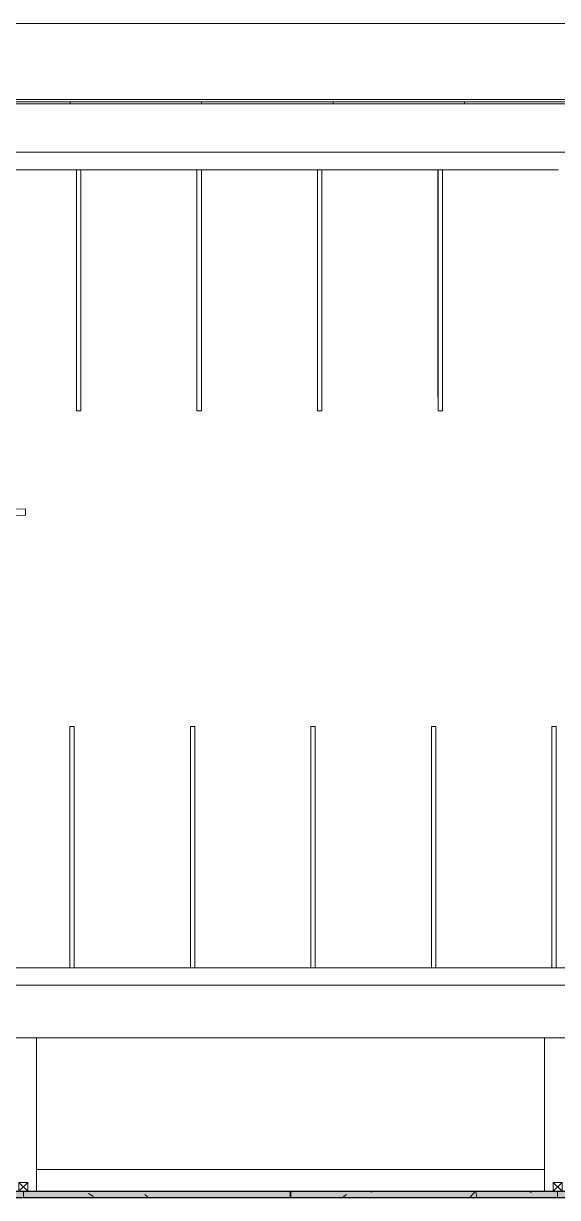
# Model space of a CAD drawing. Header units: metres. Extents: x -55 to 260, y -121 to 64.
# Drawn here: x 24.39 to 36.57, y 15.1 to 41.88 of the extents above; entities that cross this region are included whole.
import ezdxf

# ---------------------------------------------------------------- set-up
doc = ezdxf.new("R2010")
doc.units = ezdxf.units.M
doc.linetypes.add('01_Grid', pattern=[2.32, 1.6, -0.36, 0, -0.36])
for name, color, linetype, lineweight in [('0-1', 7, 'Continuous', 5), ('03EJES-1', 1, '01_Grid', 5), ('06MUR-1', 253, 'Continuous', 5), ('06MUR-2', 53, 'Continuous', 25), ('06MUREXT-1', 9, 'Continuous', 15), ('17EQAGUA-1', 253, 'Continuous', 5), ('45ESTAC-1', 253, 'Continuous', 5), ('46BANQ-1', 253, 'Continuous', 5), ('47VEGET-1', 253, 'Continuous', 5), ('55BARANDAL-1', 253, 'Continuous', 5), ('70LINEA-1', 254, 'Continuous', 5), ('70LINEA-2', 1, 'Continuous', 5), ('70LINEA_0_25-1', 9, 'Continuous', 15)]:
    doc.layers.add(name, color=color, linetype=linetype, lineweight=lineweight)
pattern_1 = [(50, (0, 0), (2.914806, -0.25534), [0.3048, -3.353]), (355, (0, 0), (-0.5639, 3.05678), [0.24384, -2.682]), (100.451, (0.243, -0.0213), (2.35075, 2.801895), [0.25904, -2.849]), (46.184, (0, 0.8128), (4.336665, -0.672795), [0.4572, -5.029]), (96.636, (0.3614, 0.7567), (3.798, 3.95842), [0.38856, -4.274]), (351.184, (0, 0.813), (3.79858, 3.95859), [0.36576, -4.023]), (21, (0.4064, 0.6096), (2.425556, -1.63645), [0.3048, -3.353]), (326, (0.4064, 0.6096), (0.98876, 2.946903), [0.24384, -2.682]), (71.451, (0.6086, 0.4733), (3.414398, 1.310927), [0.25904, -2.849]), (37.5, (0, 0), (0.049559, 1.352701), [0.13411, -2.516, 0.13411, -2.589, -2.692]), (37.5, (0, 0), (0.049559, 1.352701), [-5.373, 0.13411, -2.558]), (7.5, (0, 0), (1.06888, 1.603233), [0.13411, -1.418, 0.13411, -2.455, -1.026]), (7.5, (0, 0), (1.06888, 1.603233), [-4.141, 0.13411, -0.89205]), (327.5, (-0.9063, 0), (2.1693145, -0.091976), [0.13411, -0.88189, 0.13411, -3.036, -4.206]), (327.5, (-0.9063, 0), (2.1693145, -0.091976), [-4.186, 0.13411, -4.072]), (317.5, (-1.313, 0), (2.370307, 0.40642), [0.13411, -1.187, 0.13411, -1.971, -2.987]), (317.5, (-1.313, 0), (2.370307, 0.40642), [-3.426, 0.13411, -2.853])]

# ---------------------------------------------------------------- blocks, each defined once
blk = doc.blocks.new('Downspout - Square - Downspout - Square 8_x8_-V34-A1 _ A700')
at = {"layer": '17EQAGUA-1'}
for p, q in [((0.102, 0.203), (-0.102, 0.203)), ((-0.102, 0.203), (-0.102, 0)), ((-0.102, 0), (0.102, 0)), ((-0.099, 0.2), (0.099, 0.2)), ((-0.099, 0.003), (-0.099, 0.2)), ((0.099, 0.2), (-0.099, 0.003)), ((-0.099, 0.2), (0.099, 0.003)), ((0.099, 0.003), (-0.099, 0.003)), ((0.099, 0.2), (0.099, 0.003)), ((0.102, 0), (0.102, 0.203))]:
    blk.add_line(p, q, dxfattribs=at)
blk = doc.blocks.new('Parking Lot - Single - Single-V94-A1 _ A700')
at = {"layer": '70LINEA-1'}
for p, q in [((33.845, 33.352), (33.845, 38.54)), ((33.845, 38.54), (33.846, 38.54)), ((33.946, 38.54), (33.846, 38.54)), ((33.846, 38.54), (33.846, 33.04)), ((36.596, 38.54), (33.946, 38.54)), ((33.946, 33.04), (33.946, 38.54)), ((33.845, 33.04), (33.846, 33.04)), ((33.846, 33.04), (33.946, 33.04)), ((33.946, 33.04), (33.945, 33.04))]:
    blk.add_line(p, q, dxfattribs=at)
blk = doc.blocks.new('Parking Lot - Single - Single-V95-A1 _ A700')
at = {"layer": '70LINEA-1'}
for p, q in [((31.095, 33.04), (31.095, 38.54)), ((31.095, 38.54), (31.096, 38.54)), ((31.196, 38.54), (31.096, 38.54)), ((31.096, 38.54), (31.096, 33.04)), ((33.846, 38.54), (31.196, 38.54)), ((31.196, 33.04), (31.196, 38.54)), ((31.195, 33.04), (31.095, 33.04)), ((31.095, 33.04), (31.096, 33.04)), ((31.096, 33.04), (31.196, 33.04)), ((31.196, 33.04), (31.195, 33.04))]:
    blk.add_line(p, q, dxfattribs=at)
blk = doc.blocks.new('Parking Lot - Single - Single-V96-A1 _ A700')
at = {"layer": '70LINEA-1'}
for p, q in [((28.345, 37.042), (28.345, 38.54)), ((28.345, 38.54), (28.346, 38.54)), ((28.446, 38.54), (28.346, 38.54)), ((28.346, 38.54), (28.346, 33.04)), ((31.096, 38.54), (28.446, 38.54)), ((28.446, 33.04), (28.446, 38.54)), ((28.345, 33.04), (28.346, 33.04)), ((28.346, 33.04), (28.446, 33.04)), ((28.446, 33.04), (28.445, 33.04))]:
    blk.add_line(p, q, dxfattribs=at)
blk = doc.blocks.new('Parking Lot - Single - Single-V97-A1 _ A700')
at = {"layer": '70LINEA-1'}
for p, q in [((25.595, 34.787), (25.595, 38.54)), ((25.595, 38.54), (25.596, 38.54)), ((25.696, 38.54), (25.596, 38.54)), ((25.596, 38.54), (25.596, 33.04)), ((28.346, 38.54), (25.696, 38.54)), ((25.696, 33.04), (25.696, 38.54)), ((25.595, 33.04), (25.596, 33.04)), ((25.596, 33.04), (25.696, 33.04)), ((25.696, 33.04), (25.695, 33.04))]:
    blk.add_line(p, q, dxfattribs=at)
blk = doc.blocks.new('Parking Lot - Single - Single-V98-A1 _ A700')
at = {"layer": '70LINEA-1'}
for p, q in [((22.845, 33.04), (22.845, 38.54)), ((22.845, 38.54), (22.846, 38.54)), ((22.946, 38.54), (22.846, 38.54)), ((22.846, 38.54), (22.846, 33.04)), ((25.596, 38.54), (22.946, 38.54)), ((22.946, 33.04), (22.946, 38.54)), ((22.945, 33.04), (22.845, 33.04)), ((22.845, 33.04), (22.846, 33.04)), ((22.846, 33.04), (22.946, 33.04)), ((22.946, 33.04), (22.945, 33.04))]:
    blk.add_line(p, q, dxfattribs=at)
blk = doc.blocks.new('Railing - Railing-7533586-A1 _ A700')
at = {"layer": '55BARANDAL-1'}
for p, q in [((22.453, 40.09), (25.453, 40.09)), ((25.453, 40.04), (22.453, 40.04)), ((25.453, 40.09), (25.453, 40.04)), ((25.453, 40.04), (25.453, 40.09)), ((25.453, 40.09), (28.453, 40.09)), ((28.453, 40.04), (25.453, 40.04)), ((28.453, 40.09), (28.453, 40.04)), ((28.453, 40.04), (28.453, 40.09)), ((28.453, 40.09), (31.453, 40.09)), ((31.453, 40.04), (28.453, 40.04)), ((31.453, 40.09), (31.453, 40.04)), ((31.453, 40.04), (31.453, 40.09)), ((31.453, 40.09), (34.351, 40.09)), ((34.351, 40.04), (31.453, 40.04)), ((34.351, 40.09), (34.453, 40.09)), ((34.453, 40.04), (34.351, 40.04)), ((34.453, 40.09), (34.453, 40.04)), ((34.453, 40.04), (34.453, 40.09)), ((34.453, 40.09), (37.453, 40.09)), ((37.453, 40.04), (34.453, 40.04))]:
    blk.add_line(p, q, dxfattribs=at)
blk = doc.blocks.new('Street Paint - Arrow - Arrow-V267-A1 _ A700')
at = {"layer": '70LINEA-1'}
for p, q in [((23.327, 31.102), (21.281, 30.71)), ((23.33, 30.797), (23.327, 31.102)), ((24.43, 30.809), (23.33, 30.797)), ((24.432, 30.664), (24.43, 30.809)), ((21.281, 30.71), (23.335, 30.352)), ((21.281, 30.709), (21.281, 30.71)), ((23.335, 30.352), (21.281, 30.709)), ((23.332, 30.652), (24.432, 30.664)), ((24.432, 30.663), (23.332, 30.652)), ((23.335, 30.352), (23.332, 30.652)), ((24.432, 30.663), (24.432, 30.664)), ((23.335, 30.352), (23.335, 30.352))]:
    blk.add_line(p, q, dxfattribs=at)
blk = doc.blocks.new('Parking Lot - Single - Single-V287-A1 _ A700')
at = {"layer": '70LINEA-1'}
for p, q in [((39.195, 25.84), (39.195, 20.34)), ((39.295, 25.84), (39.195, 25.84)), ((39.195, 25.84), (39.195, 25.84)), ((39.295, 20.34), (39.295, 25.84)), ((36.495, 20.34), (39.245, 20.34)), ((39.195, 20.34), (39.295, 20.34)), ((39.295, 20.34), (39.195, 20.34)), ((39.195, 20.34), (39.195, 20.34)), ((39.295, 20.34), (39.295, 20.34))]:
    blk.add_line(p, q, dxfattribs=at)
blk = doc.blocks.new('Parking Lot - Single - Single-V288-A1 _ A700')
at = {"layer": '70LINEA-1'}
for p, q in [((28.195, 25.84), (28.195, 20.34)), ((28.295, 25.84), (28.195, 25.84)), ((28.195, 25.84), (28.195, 25.84)), ((28.295, 20.34), (28.295, 25.84)), ((25.495, 20.34), (28.245, 20.34)), ((28.195, 20.34), (28.295, 20.34)), ((28.295, 20.34), (28.195, 20.34)), ((28.195, 20.34), (28.195, 20.34)), ((28.295, 20.34), (28.295, 20.34))]:
    blk.add_line(p, q, dxfattribs=at)
blk = doc.blocks.new('22011_AR_rvt-1-A1 _ A700')
at = {"layer": '06MUR-1'}
h = blk.add_hatch(dxfattribs=at)
h.set_pattern_fill('FP_1', color=256, style=0, pattern_type=2)
h.set_pattern_definition(pattern_1)
h.paths.add_polyline_path([(177.18, 15.099), (177.18, 15.239), (125.606, 15.239), (125.606, 15.099), (176.822, 15.099)])
h.paths.add_polyline_path([(122.9, 15.099), (124.33, 15.099), (124.33, 15.239), (58.55, 15.239), (58.55, 15.099), (121.359, 15.099)])
h.paths.add_polyline_path([(56.652, 15.099), (57.274, 15.099), (57.274, 15.239), (5.7, 15.239), (5.7, 15.099), (55.112, 15.099)])
at = {"layer": '70LINEA-2'}
h = blk.add_hatch(dxfattribs=at)
h.set_pattern_fill('FP_1', color=256, style=0, pattern_type=2)
h.set_pattern_definition(pattern_1)
h.paths.add_polyline_path([(30.458, 15.099), (30.474, 15.115), (30.474, 15.224), (30.458, 15.239), (24.406, 15.239), (24.39, 15.224), (24.39, 15.115), (24.406, 15.099), (28.921, 15.099)])
h = blk.add_hatch(dxfattribs=at)
h.set_pattern_fill('FP_1', color=256, style=0, pattern_type=2)
h.set_pattern_definition(pattern_1)
h.paths.add_polyline_path([(36.554, 15.099), (36.57, 15.115), (36.57, 15.224), (36.554, 15.239), (30.502, 15.239), (30.486, 15.224), (30.486, 15.115), (30.502, 15.099), (35.084, 15.099)])
at = {"layer": '06MUR-2'}
for p, q in [((57.274, 15.239), (5.7, 15.239)), ((5.7, 15.099), (57.274, 15.099))]:
    blk.add_line(p, q, dxfattribs=at)
at = {"layer": '06MUREXT-1'}
for p, q in [((5.7, 15.098), (57.275, 15.098)), ((36.474, 15.24), (24.486, 15.24))]:
    blk.add_line(p, q, dxfattribs=at)
at = {"layer": '46BANQ-1'}
for p, q in [((24.684, 18.74), (28.045, 18.74)), ((24.684, 15.74), (24.684, 18.74)), ((28.045, 18.74), (28.345, 18.74)), ((28.345, 18.74), (36.276, 18.74)), ((36.276, 18.74), (36.276, 15.74)), ((24.684, 15.74), (36.276, 15.74)), ((24.684, 15.24), (24.684, 15.74)), ((36.276, 15.74), (24.684, 15.74)), ((36.276, 15.74), (36.276, 15.24))]:
    blk.add_line(p, q, dxfattribs=at)
at = {"layer": '70LINEA-1'}
for p, q in [((34.351, 38.94), (14.441, 38.94)), ((54.021, 38.94), (34.351, 38.94)), ((22.946, 38.54), (25.596, 38.54)), ((25.696, 38.54), (28.346, 38.54)), ((28.446, 38.54), (30.172, 38.54)), ((30.172, 38.54), (31.096, 38.54)), ((31.196, 38.54), (33.846, 38.54)), ((33.946, 38.54), (36.596, 38.54)), ((30.172, 20.34), (20.172, 20.34)), ((40.172, 20.34), (30.172, 20.34)), ((0.646, 19.94), (28.045, 19.94)), ((28.045, 19.94), (28.345, 19.94)), ((28.345, 19.94), (90.276, 19.94)), ((28.045, 18.74), (14.11, 18.74)), ((28.345, 18.74), (28.045, 18.74)), ((52.699, 18.74), (28.345, 18.74))]:
    blk.add_line(p, q, dxfattribs=at)
at = {"layer": '70LINEA_0_25-1'}
for p, q in [((24.406, 15.239), (24.39, 15.224)), ((24.39, 15.224), (24.39, 15.115)), ((24.39, 15.115), (24.406, 15.099)), ((24.406, 15.24), (24.406, 15.239)), ((30.458, 15.239), (24.406, 15.239)), ((24.406, 15.239), (30.458, 15.239)), ((24.406, 15.099), (30.458, 15.099)), ((30.458, 15.099), (24.406, 15.099)), ((24.406, 15.099), (24.406, 15.098)), ((24.406, 15.098), (30.458, 15.098)), ((30.458, 15.24), (24.486, 15.24)), ((30.458, 15.239), (30.458, 15.24)), ((30.474, 15.224), (30.458, 15.239)), ((30.458, 15.099), (30.474, 15.115)), ((30.458, 15.098), (30.458, 15.099)), ((30.474, 15.115), (30.474, 15.224)), ((30.502, 15.239), (30.486, 15.224)), ((30.486, 15.224), (30.486, 15.115)), ((30.486, 15.115), (30.502, 15.099)), ((36.474, 15.24), (30.502, 15.24)), ((30.502, 15.24), (30.502, 15.239)), ((36.554, 15.239), (30.502, 15.239)), ((30.502, 15.239), (36.554, 15.239)), ((30.502, 15.099), (36.554, 15.099)), ((36.554, 15.099), (30.502, 15.099)), ((30.502, 15.099), (30.502, 15.098)), ((30.502, 15.098), (36.554, 15.098)), ((36.554, 15.239), (36.554, 15.24)), ((36.57, 15.224), (36.554, 15.239)), ((36.554, 15.099), (36.57, 15.115)), ((36.554, 15.098), (36.554, 15.099)), ((36.57, 15.115), (36.57, 15.224))]:
    blk.add_line(p, q, dxfattribs=at)
at = {"layer": '17EQAGUA-1'}
for p in [(24.384, 15.24), (36.576, 15.24)]:
    blk.add_blockref('Downspout - Square - Downspout - Square 8_x8_-V34-A1 _ A700', p, dxfattribs=at)
at = {"layer": '45ESTAC-1'}
for name, p in [('Parking Lot - Single - Single-V98-A1 _ A700', (0, 0)), ('Parking Lot - Single - Single-V97-A1 _ A700', (0, 0)), ('Parking Lot - Single - Single-V96-A1 _ A700', (0, 0)), ('Parking Lot - Single - Single-V95-A1 _ A700', (0, 0)), ('Parking Lot - Single - Single-V94-A1 _ A700', (0, 0)), ('Parking Lot - Single - Single-V288-A1 _ A700', (-2.75, 0)), ('Parking Lot - Single - Single-V288-A1 _ A700', (0, 0)), ('Parking Lot - Single - Single-V287-A1 _ A700', (-8.25, 0)), ('Parking Lot - Single - Single-V287-A1 _ A700', (-5.5, 0)), ('Parking Lot - Single - Single-V287-A1 _ A700', (-2.75, 0)), ('Parking Lot - Single - Single-V287-A1 _ A700', (0, 0))]:
    blk.add_blockref(name, p, dxfattribs=at)
at = {"layer": '47VEGET-1'}
blk.add_blockref('Street Paint - Arrow - Arrow-V267-A1 _ A700', (0, 0), dxfattribs=at)
at = {"layer": '55BARANDAL-1'}
blk.add_blockref('Railing - Railing-7533586-A1 _ A700', (0, 0), dxfattribs=at)
blk = doc.blocks.new('Downspout - Square - Downspout - Square 8_x8_-V436-A1 _ A700')
at = {"layer": '17EQAGUA-1'}
for p, q in [((0.102, 0.203), (-0.102, 0.203)), ((-0.102, 0.203), (-0.102, 0)), ((-0.102, 0), (0.102, 0)), ((-0.099, 0.2), (0.099, 0.2)), ((-0.099, 0.003), (-0.099, 0.2)), ((0.099, 0.2), (-0.099, 0.003)), ((-0.099, 0.2), (0.099, 0.003)), ((0.099, 0.003), (-0.099, 0.003)), ((0.099, 0.2), (0.099, 0.003)), ((0.102, 0), (0.102, 0.203))]:
    blk.add_line(p, q, dxfattribs=at)
blk = doc.blocks.new('Downspout - Square - Downspout - Square 8_x8_-V437-A1 _ A700')
at = {"layer": '17EQAGUA-1'}
for p, q in [((0.102, 0.203), (-0.102, 0.203)), ((-0.102, 0.203), (-0.102, 0)), ((-0.102, 0), (0.102, 0)), ((-0.099, 0.2), (0.099, 0.2)), ((-0.099, 0.003), (-0.099, 0.2)), ((0.099, 0.2), (-0.099, 0.003)), ((-0.099, 0.2), (0.099, 0.003)), ((0.099, 0.003), (-0.099, 0.003)), ((0.099, 0.2), (0.099, 0.003)), ((0.102, 0), (0.102, 0.203))]:
    blk.add_line(p, q, dxfattribs=at)
blk = doc.blocks.new('Parking Lot - Single - Single-V498-A1 _ A700')
at = {"layer": '70LINEA-1'}
for p, q in [((33.845, 33.352), (33.845, 38.54)), ((33.845, 38.54), (33.846, 38.54)), ((33.946, 38.54), (33.846, 38.54)), ((33.846, 38.54), (33.846, 33.04)), ((36.596, 38.54), (33.946, 38.54)), ((33.946, 33.04), (33.946, 38.54)), ((33.845, 33.04), (33.846, 33.04)), ((33.846, 33.04), (33.946, 33.04)), ((33.946, 33.04), (33.945, 33.04))]:
    blk.add_line(p, q, dxfattribs=at)
blk = doc.blocks.new('Parking Lot - Single - Single-V499-A1 _ A700')
at = {"layer": '70LINEA-1'}
for p, q in [((31.095, 33.04), (31.095, 38.54)), ((31.095, 38.54), (31.096, 38.54)), ((31.196, 38.54), (31.096, 38.54)), ((31.096, 38.54), (31.096, 33.04)), ((33.846, 38.54), (31.196, 38.54)), ((31.196, 33.04), (31.196, 38.54)), ((31.195, 33.04), (31.095, 33.04)), ((31.095, 33.04), (31.096, 33.04)), ((31.096, 33.04), (31.196, 33.04)), ((31.196, 33.04), (31.195, 33.04))]:
    blk.add_line(p, q, dxfattribs=at)
blk = doc.blocks.new('Parking Lot - Single - Single-V500-A1 _ A700')
at = {"layer": '70LINEA-1'}
for p, q in [((28.345, 37.042), (28.345, 38.54)), ((28.345, 38.54), (28.346, 38.54)), ((28.446, 38.54), (28.346, 38.54)), ((28.346, 38.54), (28.346, 33.04)), ((31.096, 38.54), (28.446, 38.54)), ((28.446, 33.04), (28.446, 38.54)), ((28.345, 33.04), (28.346, 33.04)), ((28.346, 33.04), (28.446, 33.04)), ((28.446, 33.04), (28.445, 33.04))]:
    blk.add_line(p, q, dxfattribs=at)
blk = doc.blocks.new('Parking Lot - Single - Single-V501-A1 _ A700')
at = {"layer": '70LINEA-1'}
for p, q in [((25.595, 34.787), (25.595, 38.54)), ((25.595, 38.54), (25.596, 38.54)), ((25.696, 38.54), (25.596, 38.54)), ((25.596, 38.54), (25.596, 33.04)), ((28.346, 38.54), (25.696, 38.54)), ((25.696, 33.04), (25.696, 38.54)), ((25.595, 33.04), (25.596, 33.04)), ((25.596, 33.04), (25.696, 33.04)), ((25.696, 33.04), (25.695, 33.04))]:
    blk.add_line(p, q, dxfattribs=at)
blk = doc.blocks.new('Parking Lot - Single - Single-V502-A1 _ A700')
at = {"layer": '70LINEA-1'}
for p, q in [((22.845, 33.04), (22.845, 38.54)), ((22.845, 38.54), (22.846, 38.54)), ((22.946, 38.54), (22.846, 38.54)), ((22.846, 38.54), (22.846, 33.04)), ((25.596, 38.54), (22.946, 38.54)), ((22.946, 33.04), (22.946, 38.54)), ((22.945, 33.04), (22.845, 33.04)), ((22.845, 33.04), (22.846, 33.04)), ((22.846, 33.04), (22.946, 33.04)), ((22.946, 33.04), (22.945, 33.04))]:
    blk.add_line(p, q, dxfattribs=at)
blk = doc.blocks.new('22011_AR_rvt-2-A1 _ A700')
at = {"layer": '06MUR-1'}
h = blk.add_hatch(dxfattribs=at)
h.set_pattern_fill('FP_1', color=256, style=0, pattern_type=2)
h.set_pattern_definition(pattern_1)
h.paths.add_polyline_path([(177.18, 15.099), (177.18, 15.239), (125.606, 15.239), (125.606, 15.099), (176.822, 15.099)])
h.paths.add_polyline_path([(122.9, 15.099), (124.33, 15.099), (124.33, 15.239), (58.55, 15.239), (58.55, 15.099), (121.359, 15.099)])
h.paths.add_polyline_path([(56.652, 15.099), (57.274, 15.099), (57.274, 15.239), (5.7, 15.239), (5.7, 15.099), (55.112, 15.099)])
at = {"layer": '70LINEA-2'}
h = blk.add_hatch(dxfattribs=at)
h.set_pattern_fill('FP_1', color=256, style=0, pattern_type=2)
h.set_pattern_definition(pattern_1)
h.paths.add_polyline_path([(30.458, 15.099), (30.474, 15.115), (30.474, 15.224), (30.458, 15.239), (24.406, 15.239), (24.39, 15.224), (24.39, 15.115), (24.406, 15.099), (28.921, 15.099)])
h = blk.add_hatch(dxfattribs=at)
h.set_pattern_fill('FP_1', color=256, style=0, pattern_type=2)
h.set_pattern_definition(pattern_1)
h.paths.add_polyline_path([(36.554, 15.099), (36.57, 15.115), (36.57, 15.224), (36.554, 15.239), (30.502, 15.239), (30.486, 15.224), (30.486, 15.115), (30.502, 15.099), (35.084, 15.099)])
at = {"layer": '06MUR-2'}
for p, q in [((57.274, 15.239), (5.7, 15.239)), ((5.7, 15.099), (57.274, 15.099))]:
    blk.add_line(p, q, dxfattribs=at)
at = {"layer": '06MUREXT-1'}
for p, q in [((5.7, 15.098), (57.275, 15.098)), ((36.474, 15.24), (24.486, 15.24))]:
    blk.add_line(p, q, dxfattribs=at)
at = {"layer": '46BANQ-1'}
for p, q in [((24.684, 18.74), (28.045, 18.74)), ((24.684, 15.74), (24.684, 18.74)), ((28.045, 18.74), (28.345, 18.74)), ((28.345, 18.74), (36.276, 18.74)), ((36.276, 18.74), (36.276, 15.74)), ((24.684, 15.74), (36.276, 15.74)), ((24.684, 15.24), (24.684, 15.74)), ((36.276, 15.74), (24.684, 15.74)), ((36.276, 15.74), (36.276, 15.24))]:
    blk.add_line(p, q, dxfattribs=at)
at = {"layer": '70LINEA-1'}
for p, q in [((14.441, 41.876), (34.351, 41.876)), ((34.351, 41.876), (54.021, 41.876)), ((34.351, 40.141), (14.441, 40.141)), ((54.021, 40.141), (34.351, 40.141)), ((34.351, 38.94), (14.441, 38.94)), ((54.021, 38.94), (34.351, 38.94)), ((22.946, 38.54), (25.596, 38.54)), ((25.696, 38.54), (28.346, 38.54)), ((28.446, 38.54), (30.172, 38.54)), ((30.172, 38.54), (31.096, 38.54)), ((31.196, 38.54), (33.846, 38.54)), ((33.946, 38.54), (36.596, 38.54)), ((30.172, 20.34), (20.172, 20.34)), ((40.172, 20.34), (30.172, 20.34)), ((0.646, 19.94), (28.045, 19.94)), ((28.045, 19.94), (28.345, 19.94)), ((28.345, 19.94), (90.276, 19.94)), ((28.045, 18.74), (14.11, 18.74)), ((28.345, 18.74), (28.045, 18.74)), ((52.699, 18.74), (28.345, 18.74))]:
    blk.add_line(p, q, dxfattribs=at)
at = {"layer": '70LINEA_0_25-1'}
for p, q in [((24.406, 15.239), (24.39, 15.224)), ((24.39, 15.224), (24.39, 15.115)), ((24.39, 15.115), (24.406, 15.099)), ((24.406, 15.24), (24.406, 15.239)), ((30.458, 15.239), (24.406, 15.239)), ((24.406, 15.239), (30.458, 15.239)), ((24.406, 15.099), (30.458, 15.099)), ((30.458, 15.099), (24.406, 15.099)), ((24.406, 15.099), (24.406, 15.098)), ((24.406, 15.098), (30.458, 15.098)), ((30.458, 15.24), (24.486, 15.24)), ((30.458, 15.239), (30.458, 15.24)), ((30.474, 15.224), (30.458, 15.239)), ((30.458, 15.099), (30.474, 15.115)), ((30.458, 15.098), (30.458, 15.099)), ((30.474, 15.115), (30.474, 15.224)), ((30.502, 15.239), (30.486, 15.224)), ((30.486, 15.224), (30.486, 15.115)), ((30.486, 15.115), (30.502, 15.099)), ((36.474, 15.24), (30.502, 15.24)), ((30.502, 15.24), (30.502, 15.239)), ((36.554, 15.239), (30.502, 15.239)), ((30.502, 15.239), (36.554, 15.239)), ((30.502, 15.099), (36.554, 15.099)), ((36.554, 15.099), (30.502, 15.099)), ((30.502, 15.099), (30.502, 15.098)), ((30.502, 15.098), (36.554, 15.098)), ((36.554, 15.239), (36.554, 15.24)), ((36.57, 15.224), (36.554, 15.239)), ((36.554, 15.099), (36.57, 15.115)), ((36.554, 15.098), (36.554, 15.099)), ((36.57, 15.115), (36.57, 15.224))]:
    blk.add_line(p, q, dxfattribs=at)
at = {"layer": '17EQAGUA-1'}
for name, p in [('Downspout - Square - Downspout - Square 8_x8_-V436-A1 _ A700', (24.384, 15.24)), ('Downspout - Square - Downspout - Square 8_x8_-V437-A1 _ A700', (36.576, 15.24))]:
    blk.add_blockref(name, p, dxfattribs=at)
at = {"layer": '45ESTAC-1'}
for name, p in [('Parking Lot - Single - Single-V502-A1 _ A700', (0, 0)), ('Parking Lot - Single - Single-V501-A1 _ A700', (0, 0)), ('Parking Lot - Single - Single-V500-A1 _ A700', (0, 0)), ('Parking Lot - Single - Single-V499-A1 _ A700', (0, 0)), ('Parking Lot - Single - Single-V498-A1 _ A700', (0, 0)), ('Parking Lot - Single - Single-V288-A1 _ A700', (-2.75, 0)), ('Parking Lot - Single - Single-V288-A1 _ A700', (0, 0)), ('Parking Lot - Single - Single-V287-A1 _ A700', (-8.25, 0)), ('Parking Lot - Single - Single-V287-A1 _ A700', (-5.5, 0)), ('Parking Lot - Single - Single-V287-A1 _ A700', (-2.75, 0)), ('Parking Lot - Single - Single-V287-A1 _ A700', (0, 0))]:
    blk.add_blockref(name, p, dxfattribs=at)
at = {"layer": '47VEGET-1'}
blk.add_blockref('Street Paint - Arrow - Arrow-V267-A1 _ A700', (0, 0), dxfattribs=at)
at = {"layer": '55BARANDAL-1'}
blk.add_blockref('Railing - Railing-7533586-A1 _ A700', (0, 0), dxfattribs=at)

msp = doc.modelspace()

# ---------------------------------------------------------------- linework, layer by layer
at = {"layer": '03EJES-1'}
msp.add_line((255.455, 15.241), (-51.4051, 15.241), dxfattribs=at)

# ---------------------------------------------------------------- block references
at = {"layer": '0-1'}
for name in ['22011_AR_rvt-2-A1 _ A700', '22011_AR_rvt-1-A1 _ A700']:
    msp.add_blockref(name, (0, 0), dxfattribs=at)

doc.saveas('drawing.dxf')
